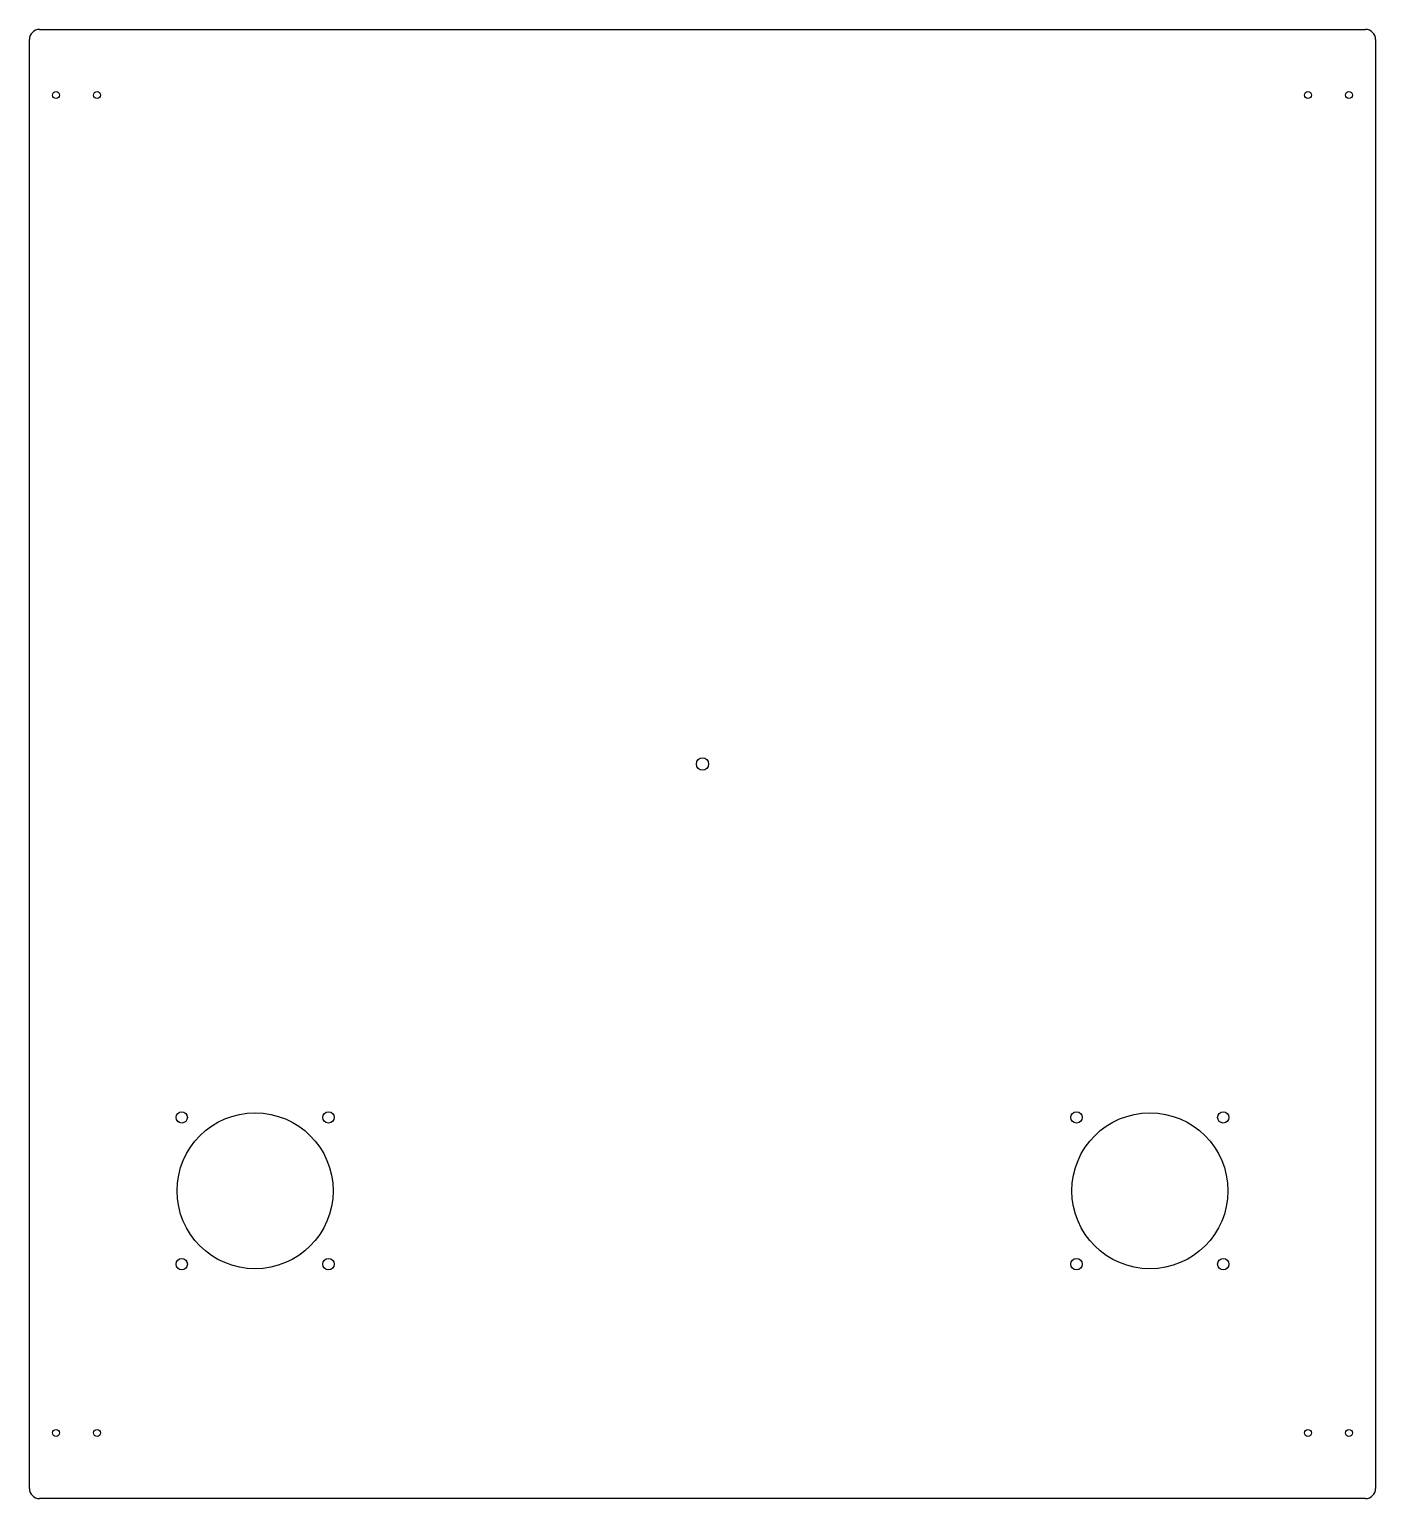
# Model space of a CAD drawing. Header units: millimetres. Extents: x -328 to 328, y -358 to 358.
import ezdxf

# ---------------------------------------------------------------- set-up
doc = ezdxf.new("R2010")
doc.units = ezdxf.units.MM

msp = doc.modelspace()

# ---------------------------------------------------------------- linework, layer by layer
at = {"color": 7, "linetype": 'Continuous', "lineweight": 25}
for p, q in [((-328, -353), (-328, 353)), ((-323, 358), (323, 358)), ((328, 353), (328, -353)), ((323, -358), (-323, -358))]:
    msp.add_line(p, q, dxfattribs=at)
for centre, radius in [((-315, 326), 1.7), ((-295, 326), 1.7), ((295, 326), 1.7), ((315, 326), 1.7), ((0, 0), 3), ((-253.75, -172.25), 2.75), ((-218, -208), 38), ((-182.25, -172.25), 2.75), ((182.25, -172.25), 2.75), ((218, -208), 38), ((253.75, -172.25), 2.75), ((-253.75, -243.75), 2.75), ((-182.25, -243.75), 2.75), ((182.25, -243.75), 2.75), ((253.75, -243.75), 2.75), ((-315, -326), 1.7), ((-295, -326), 1.7), ((295, -326), 1.7), ((315, -326), 1.7)]:
    msp.add_circle(centre, radius, dxfattribs=at)
for centre, start, end in [((-323, 353), 90, 180), ((323, 353), 360, 90), ((-323, -353), 180, 270), ((323, -353), 270, 0)]:
    msp.add_arc(centre, 5, start, end, dxfattribs=at)

doc.saveas('drawing.dxf')
